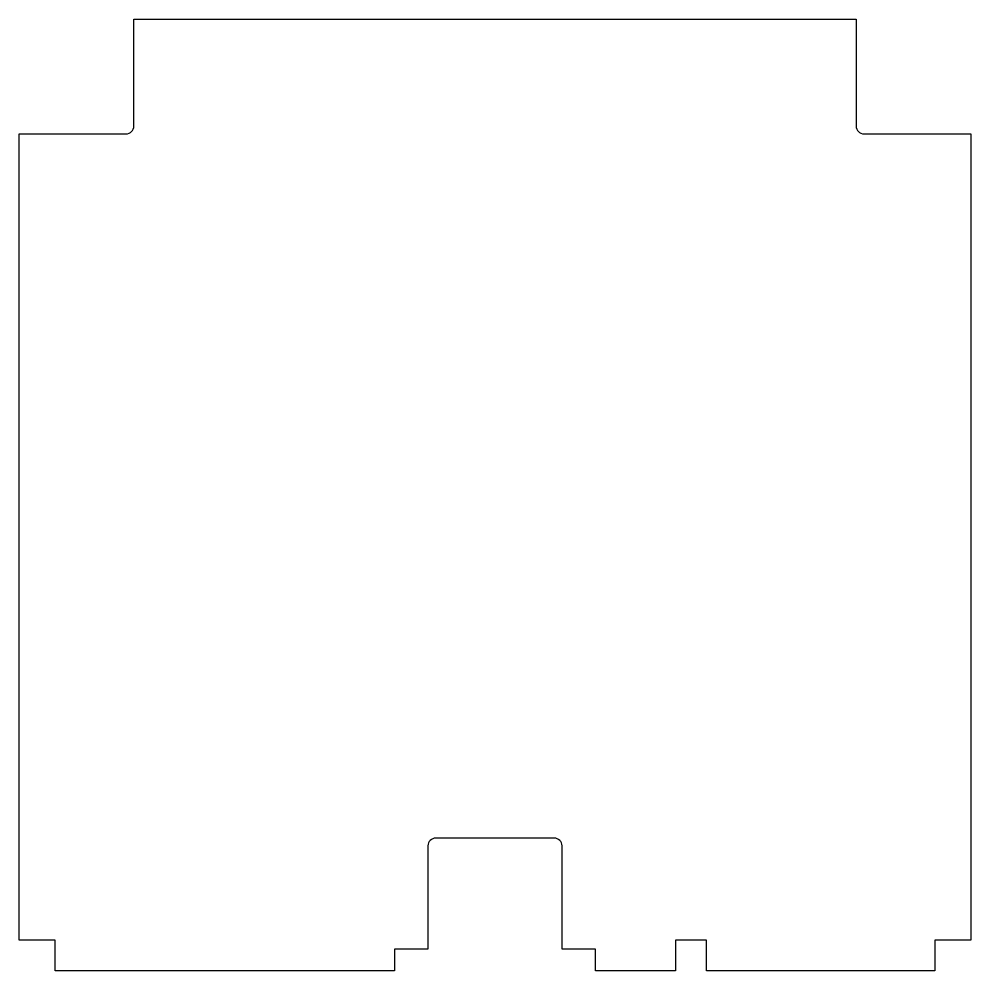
# Model space of a CAD drawing. Header units: millimetres. Extents: x -394 to -25, y -419 to -50.
import ezdxf

# ---------------------------------------------------------------- set-up
doc = ezdxf.new("R2010")
doc.units = ezdxf.units.MM
doc.layers.get('0').update_dxf_attribs({"linetype": 'CONTINUOUS'})

msp = doc.modelspace()

# ---------------------------------------------------------------- linework, layer by layer
msp.add_lwpolyline([(-66.5, -94.5), (-25, -94.5), (-25, -407), (-39, -407), (-39, -419), (-127.5, -419), (-127.5, -407), (-139.5, -407), (-139.5, -419), (-170.5, -419), (-170.5, -410.5), (-183.5, -410.5), (-183.5, -370.5, 0.414214), (-186.5, -367.5), (-232.5, -367.5, 0.414214), (-235.5, -370.5), (-235.5, -410.5), (-248.5, -410.5), (-248.5, -419), (-380, -419), (-380, -407), (-394, -407), (-394, -94.5), (-352.5, -94.5, 0.414214), (-349.5, -91.5), (-349.5, -50), (-69.5, -50), (-69.5, -91.5, 0.414214)], format="xyb", close=True)

doc.saveas('drawing.dxf')
